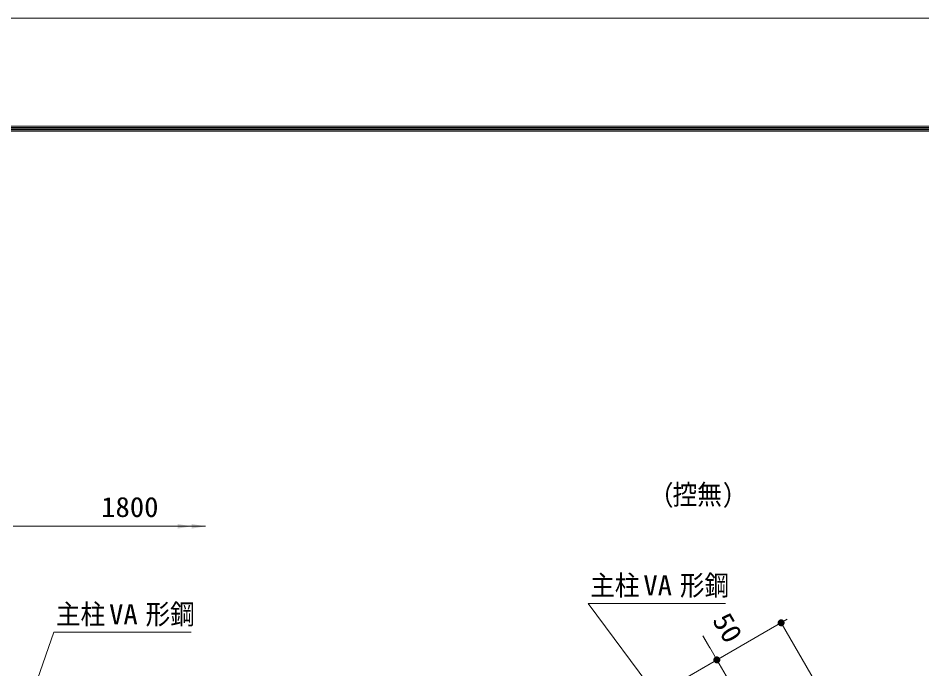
# Model space of a CAD drawing. Units: millimetres, scale not verified. Extents: x -4455 to 4455, y -3150 to 3150.
# Drawn here: x -1610 to 338, y 1747 to 3150 of the extents above; entities that cross this region are included whole.
import ezdxf
from ezdxf.enums import TextEntityAlignment as Align

# ---------------------------------------------------------------- set-up
doc = ezdxf.new("R2010")
doc.units = ezdxf.units.MM
doc.header["$LTSCALE"] = 20
for name, color, linetype, lineweight in [('0-0_1部材', 3, 'Continuous', 18), ('0-1_5寸法', 1, 'Continuous', 18), ('0-2_SUNPOU', 1, 'Continuous', 18), ('0-3_6文字', 3, 'Continuous', 18), ('0-E_D-TTL', 7, 'Continuous', 18)]:
    doc.layers.add(name, color=color, linetype=linetype, lineweight=lineweight)
doc.styles.add('ＭＳ ゴシック', font='')
doc.styles.get('ＭＳ ゴシック').set_extended_font_data('MS Gothic')

# ---------------------------------------------------------------- blocks, each defined once
blk = doc.blocks.new('M1')
at = {"layer": '0-2_SUNPOU'}
blk.add_line((-5, 0), (-38.58, 0), dxfattribs=at)
for points in [[(0, 0), (-5, 0), (-4.96, 0.63)], [(0, 0), (-4.96, -0.63), (-5, 0)], [(0, 0), (-4.96, 0.63), (-4.84, 1.24)], [(0, 0), (-4.84, -1.24), (-4.96, -0.63)], [(0, 0), (-4.84, 1.24), (-4.65, 1.84)], [(0, 0), (-4.65, -1.84), (-4.84, -1.24)], [(0, 0), (-4.65, 1.84), (-4.38, 2.41)], [(0, 0), (-4.38, -2.41), (-4.65, -1.84)], [(0, 0), (-4.38, 2.41), (-4.05, 2.94)], [(0, 0), (-4.05, -2.94), (-4.38, -2.41)], [(0, 0), (-4.05, 2.94), (-3.64, 3.42)], [(0, 0), (-3.64, -3.42), (-4.05, -2.94)], [(0, 0), (-3.64, 3.42), (-3.19, 3.85)], [(0, 0), (-3.19, -3.85), (-3.64, -3.42)], [(0, 0), (-3.19, 3.85), (-2.68, 4.22)], [(0, 0), (-2.68, -4.22), (-3.19, -3.85)], [(0, 0), (-2.68, 4.22), (-2.13, 4.52)], [(0, 0), (-2.13, -4.52), (-2.68, -4.22)], [(0, 0), (-2.13, 4.52), (-1.55, 4.76)], [(0, 0), (-1.55, -4.76), (-2.13, -4.52)], [(0, 0), (-1.55, 4.76), (-0.94, 4.91)], [(0, 0), (-0.94, -4.91), (-1.55, -4.76)], [(0, 0), (-0.94, 4.91), (-0.31, 4.99)], [(0, 0), (-0.31, -4.99), (-0.94, -4.91)], [(0, 0), (-0.31, 4.99), (0.31, 4.99)], [(0, 0), (0.31, -4.99), (-0.31, -4.99)], [(0, 0), (0.31, 4.99), (0.94, 4.91)], [(0, 0), (0.94, 4.91), (1.55, 4.76)], [(0, 0), (1.55, 4.76), (2.13, 4.52)], [(0, 0), (2.13, 4.52), (2.68, 4.22)], [(0, 0), (2.68, 4.22), (3.19, 3.85)], [(0, 0), (3.19, 3.85), (3.64, 3.42)], [(0, 0), (3.64, 3.42), (4.05, 2.94)], [(0, 0), (4.05, 2.94), (4.38, 2.41)], [(0, 0), (4.38, 2.41), (4.65, 1.84)], [(0, 0), (4.65, 1.84), (4.84, 1.24)], [(0, 0), (4.84, 1.24), (4.96, 0.63)], [(0, 0), (4.96, 0.63), (5, 0)], [(0, 0), (0.94, -4.91), (0.31, -4.99)], [(0, 0), (1.55, -4.76), (0.94, -4.91)], [(0, 0), (2.13, -4.52), (1.55, -4.76)], [(0, 0), (2.68, -4.22), (2.13, -4.52)], [(0, 0), (3.19, -3.85), (2.68, -4.22)], [(0, 0), (3.64, -3.42), (3.19, -3.85)], [(0, 0), (4.05, -2.94), (3.64, -3.42)], [(0, 0), (4.38, -2.41), (4.05, -2.94)], [(0, 0), (4.65, -1.84), (4.38, -2.41)], [(0, 0), (4.84, -1.24), (4.65, -1.84)], [(0, 0), (4.96, -0.63), (4.84, -1.24)], [(0, 0), (5, 0), (4.96, -0.63)]]:
    blk.add_solid(points, dxfattribs=at)

msp = doc.modelspace()

# ---------------------------------------------------------------- linework, layer by layer
at = {"layer": '0-0_1部材', "color": 1}
for p, q in [((-118.73, 1792.22), (-133.73, 1818.2)), ((-208.66, 1705.65), (-90.74, 1773.74)), ((-78.73, 1722.93), (-103.73, 1766.24))]:
    msp.add_line(p, q, dxfattribs=at)
at = {"layer": '0-1_5寸法'}
for p, q in [((-1620.22, 2054.32), (-1233.29, 2054.32)), ((-1291.85, 2054.32), (-1237.22, 2054.32)), ((-1225.25, 2054.32), (-1267.09, 2054.32)), ((-1260.31, 2054.32), (-1205.68, 2054.32)), ((-208.66, 1705.65), (47.82, 1853.74)), ((34.83, 1846.24), (259.83, 1456.52))]:
    msp.add_line(p, q, dxfattribs=at)
for points in [[(-1265.68, 2059.32), (-1265.68, 2049.32), (-1235.68, 2054.32)], [(-1235.68, 2059.32), (-1235.68, 2049.32), (-1205.68, 2054.32)]]:
    msp.add_solid(points, dxfattribs=at)
at = {"layer": '0-3_6文字', "color": 7}
for points in [[(-84.98, 1888.07), (-381.27, 1888.07), (-233.55, 1689.32)], [(-1236.56, 1825.84), (-1532.85, 1825.84), (-1602.87, 1623.26)]]:
    msp.add_lwpolyline(points, dxfattribs=at)
at = {"layer": '0-E_D-TTL', "color": 2}
msp.add_lwpolyline([(-4455.04, 3150.21), (4454.66, 3150.21), (4454.66, -3150.21), (-4455.04, -3150.21)], close=True, dxfattribs=at)
at = {"layer": '0-E_D-TTL'}
for points in [[(-4168.65, 2916.87), (4168.28, 2916.87), (4168.28, -2916.87), (-4168.65, -2916.87)], [(-4166, 2914.21), (4165.63, 2914.21), (4165.63, -2914.21), (-4166, -2914.21)], [(-4163.35, 2911.56), (4162.97, 2911.56), (4162.97, -2911.56), (-4163.35, -2911.56)], [(-4160.7, 2908.91), (4160.32, 2908.91), (4160.32, -2908.91), (-4160.7, -2908.91)], [(-4158.05, 2906.26), (4157.67, 2906.26), (4157.67, -2906.26), (-4158.05, -2906.26)]]:
    msp.add_lwpolyline(points, close=True, dxfattribs=at)

# ---------------------------------------------------------------- block references
at = {"layer": '0-0_1部材', "xscale": 1.5, "yscale": 1.5, "rotation": 300}
msp.add_blockref('M1', (-103.73, 1766.24), dxfattribs=at)
at = {"layer": '0-1_5寸法', "xscale": 1.5, "yscale": 1.5, "rotation": 120}
msp.add_blockref('M1', (34.83, 1846.24), dxfattribs=at)

# ---------------------------------------------------------------- texts
at = {"layer": '0-0_1部材', "style": 'ＭＳ ゴシック', "width": 0.9}
for s, p in [('主柱', (-376.7, 1892.43)), ('形鋼', (-183.47, 1892.43)), ('主柱', (-1528.28, 1830.2)), ('形鋼', (-1335.06, 1830.2))]:
    msp.add_text(s, height=43.26, dxfattribs=at).set_placement(p, align=Align.BOTTOM_LEFT)
at = {"layer": '0-0_1部材', "style": 'ＭＳ ゴシック', "width": 1.05}
msp.add_text('50', height=43.26, rotation=300, dxfattribs=at).set_placement((-125.78, 1845.24), align=Align.BOTTOM_LEFT)
at = {"layer": '0-1_5寸法', "color": 3, "style": 'ＭＳ ゴシック', "width": 1.05}
msp.add_text('1800', height=43.26, dxfattribs=at).set_placement((-1430.75, 2061.41), align=Align.BOTTOM_LEFT)
at = {"layer": '0-3_6文字', "style": 'ＭＳ ゴシック'}
for s, width, p in [('（ \u3000 ）', 0.9, (-250.12, 2086.66)), ('控無', 0.9, (-199.15, 2088.3)), ('VA', 1.05, (-262.1, 1892.27)), ('VA', 1.05, (-1413.68, 1830.04))]:
    msp.add_text(s, height=43.26, dxfattribs=dict(at, width=width)).set_placement(p, align=Align.BOTTOM_LEFT)

doc.saveas('drawing.dxf')
